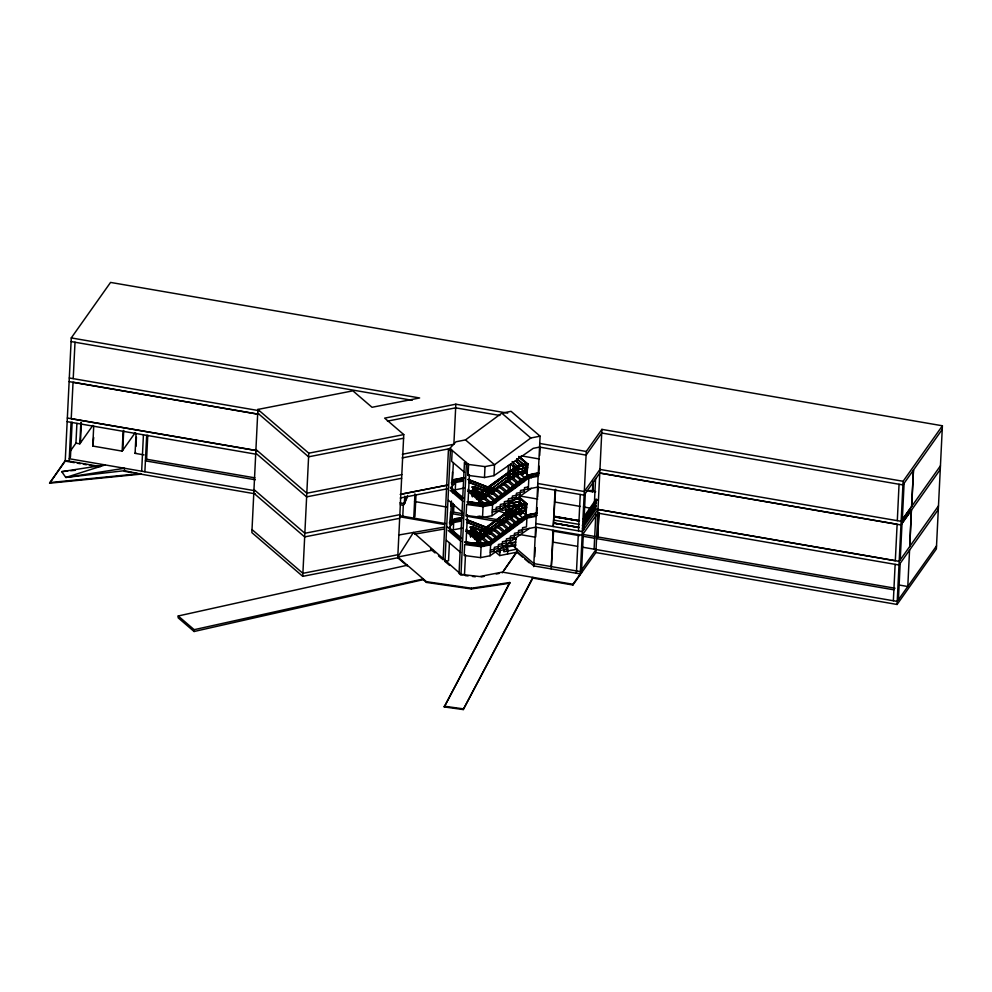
<?xml version="1.0" encoding="UTF-8"?>
<svg xmlns="http://www.w3.org/2000/svg" width="992" height="992" viewBox="0 0 992 992"><rect width="100%" height="100%" fill="white"/><g stroke="black" fill="none" stroke-linecap="round" stroke-linejoin="round"><path stroke-width="1.49" d="M124.409 470.692L124.533 468.261L65.794 477.462L105.14 464.926L61.727 471.646L65.794 477.462L124.409 470.692L140.864 474.139L49.6 483.203L65.274 460.499L100.539 466.575M49.6 483.203L65.236 461.106L71.263 337.925L110.558 282.422L942.4 425.779L936.374 548.948L897.078 604.463L595.882 552.556L572.917 585.007L532.84 578.1L463.252 709.578L444.242 706.924L509.752 582.515L471.386 588.219L426.461 581.684L397.78 557.033L413.453 532.444L460.995 574.368L479.644 576.55L502.274 572.099L572.954 584.276L580.283 573.922L533.746 565.899L516.882 551.465L502.237 572.83M69.142 461.168L71.052 422.332M73.222 378.584L75.008 342.178M72.143 422.195L70.444 457.089L69.266 458.738L254.758 490.705M69.973 451.596L75.95 443.164L76.905 423.435M75.95 443.164L79.819 443.821L80.873 422.369M80.414 443.002L81.381 423.076M135.197 432.71L122.152 451.124L92.752 446.053L93.719 426.126M93.707 437.559L92.752 446.053M122.152 451.124L123.132 431.198M122.748 450.294L123.715 430.367M144.051 454.894L135.086 453.356L136.065 433.417M135.966 446.388L136.425 437.187M141.658 471.212L143.431 434.806M144.882 471.77L146.667 435.364M255.291 479.781L145.427 460.846L146.593 459.197L147.771 435.203M407.328 565.229L178.225 615.982L178.138 617.805L194.085 631.507L423.237 579.663L426.424 582.403L471.349 588.95L509.714 583.234L509.752 582.515M194.085 631.507L194.172 629.684L178.225 615.982M71.263 337.925L419.641 397.966L372.025 407.29L352.892 390.848L257.883 409.436L251.869 532.617L302.746 576.352L397.742 557.764L407.29 565.961M302.746 576.352L308.772 453.183L257.883 409.436M397.742 557.764L403.769 434.583L384.648 418.14L455.836 404.203L507.73 413.143M402.777 516.212L403.31 505.288L407.551 495.442M414.954 493.842L413.763 518.109L414.941 516.448L415.983 495.219M423.237 579.663L423.274 578.944L194.172 629.684M426.424 582.403L426.461 581.684M443.064 559.786L448.471 449.116L450.256 448.756M449.661 565.44L444.974 561.435L450.393 450.752L448.471 449.116M450.033 522.834L450.554 512.207M450.852 506.143L451 503.105M451.918 484.294L452.501 472.105M455.836 404.203L453.877 444.255L402.33 454.274M449.438 542.587L448.545 560.728L444.974 561.435M451.472 501.022L450.046 530.15L460.586 539.164M453.356 462.508L452.005 490.098L462.545 499.112M452.03 521.953L452.947 503.266M451.41 483.005L454.448 479.52L463.847 477.673M449.463 522.809L453.108 519.833L450.194 523.193M452.154 483.141L455.068 479.793L464.206 477.995M453.976 504.606L453.567 512.157L462.694 513.67M451.472 531.824L453.319 529.84L453.679 522.561L461.069 521.11M452.501 492.764L455.278 489.8L455.638 482.509L463.028 481.058M464.442 462.78L459.036 573.45L460.958 575.1L466.364 464.417L464.442 462.78L466.228 462.421M462.247 518.035L452.488 519.82L453.096 520.081C474.585 517.303 452.302 515.728 449.45 523.057M601.772 432.958L586.098 455.117L539.561 447.094L533.262 448.334L493.991 475.652L484.48 477.524L468.063 475.379L468.15 464.07L466.364 464.417M468.063 475.379L468.596 464.454L449.81 448.384L455.985 441.775L465.496 439.902L501.778 413.168L511.066 411.333L540.094 436.17L533.708 566.63M465.037 542.227L480.5 543.653L490.011 541.781L526.293 515.046L536.734 513.211L526.764 515.704L490.482 542.438L480.971 544.31L465.037 542.227L465.57 541.694M465.484 554.739L464.516 574.393L462.148 574.864M467.443 514.687L466.017 543.814L480.785 545.749L489.651 544.013L525.934 517.266L536.759 515.431L537.131 507.768M517.849 498.058C518.642 499.472 517.08 497.029 519.882 497.662L527.248 504.209L515.939 506.441L479.657 533.175L477.623 533.572L470.258 527.025L472.291 526.628L490.879 533.832M519.982 457.176L528.116 464.38L517.898 466.389L481.616 493.136L479.57 493.532L472.204 486.973L474.25 486.576L492.838 493.78M472.75 487.32L472.378 496.868L472.849 487.394M470.605 536.87L470.964 527.322L470.506 536.796M471.622 527.26L478.045 532.754L479.186 532.518L515.468 505.784L525.884 503.738L515.456 506.032L479.173 532.766L478.032 532.989L471.609 527.508L472.762 527.037L472.291 526.628M463.252 709.578L532.878 577.369L532.84 578.1M471.349 588.95L471.386 588.219M477.115 540.962L477.214 538.929L466.004 529.356M479.074 500.91L479.173 498.889L467.976 489.304M477.313 542.81L477.685 533.262M479.272 502.758L479.644 493.21M478.094 541.706L478.194 539.685L484.914 545.426M480.054 501.654L480.153 499.633L486.874 505.387M482.459 503.614L467.53 501.654L482.447 503.849L491.97 501.741L528.252 475.007L538.693 473.172L528.724 475.652L492.441 502.386L482.93 504.271L467.009 501.927L482.93 504.023L492.454 502.15L528.736 475.416L538.693 473.172M480.971 544.31C499.41 543.74 515.121 513.509 536.722 513.459M481.095 546.704L464.678 544.546L464.144 555.47L480.562 557.628L481.095 546.704L490.618 544.831L526.901 518.097L536.176 516.262L536.759 515.431M483.054 506.652L466.637 504.494L466.104 515.418L482.521 517.576L483.054 506.652L492.565 504.779L528.86 478.045L538.135 476.222L537.168 475.391L527.893 477.226L491.61 503.961L482.744 505.709L467.976 503.762L469.402 474.635L467.616 474.994M484.48 477.524L485.014 466.612L494.524 464.74L530.819 437.993L540.094 436.17M492.863 541.855L486.142 536.102L482.211 536.883L482.112 538.904L477.462 539.896L470.468 533.919L472.254 533.423L470.654 533.634L477.648 539.623M490.792 504.606L484.071 498.864L484.17 496.831L488.101 496.062L495.938 502.77M486.142 536.102L486.241 534.08L490.16 533.312L496.88 539.053M488.101 496.062L488.2 494.028L492.119 493.26L498.84 499.013M490.16 533.312L490.259 531.278L494.19 530.509L500.91 536.263M492.119 493.26L492.218 491.238L496.149 490.457L502.87 496.211M480.562 557.628L490.073 555.756L490.618 544.831L489.651 544.013M482.521 517.576L492.032 515.704L492.565 504.779L491.61 503.961M493.991 475.652L494.524 464.74L465.496 439.902M494.19 530.509L494.289 528.476L498.207 527.707L504.928 533.46M496.149 490.457L496.248 488.436L500.166 487.655L506.887 493.408M498.207 527.707L498.306 525.686L502.237 524.904L508.958 530.658M500.166 487.655L500.266 485.634L504.196 484.865L510.917 490.606M522.462 557.008L516.844 552.197L499.72 555.57L500.067 548.489L503.986 547.708L503.787 551.763L516.993 549.159L516.844 552.197L503.961 570.4M502.237 524.904L502.336 522.883L506.255 522.114L512.976 527.856M504.196 484.865L504.296 482.831L508.214 482.062L514.935 487.816M505.635 522.276L506.081 513.087M507.594 482.236L508.412 465.372M506.255 522.114L506.354 520.081L510.285 519.312L517.006 525.066M508.214 482.062L508.313 480.041L512.244 479.26L518.965 485.014M507.718 519.548L508.028 513.422M509.603 481.033L510.434 464.169M506.515 549.766L506.986 543.666L506.924 546.902M508.561 509.801L508.946 503.626L508.747 509.776M507.569 554.02L507.817 548.96L504.457 546.084M521.122 514.774L518.766 512.752L509.491 514.588L509.776 508.921L505.288 505.089M510.285 519.312L510.384 517.278L514.302 516.51L521.023 522.263M512.244 479.26L512.343 477.239L516.262 476.458L521.866 481.256M510.706 517.985L510.93 513.434M512.666 477.946L513.335 464.293M511.81 517.849L512.033 513.298M513.769 477.797L514.364 465.67M512.306 516.807L512.455 513.744M514.178 478.293L514.786 466.029M512.889 515.989L513.038 512.914M514.922 474.399L515.294 466.736M514.302 516.51L514.377 514.972L523.652 513.137M516.262 476.458L516.336 474.92L525.611 473.097M515.456 506.032L479.669 532.94L477.623 533.336M515.642 515.666L515.828 506.156L527.26 503.973M517.898 466.389L517.427 465.744L527.025 463.847L517.415 465.98L479.992 492.95L517.427 465.744L518.06 466.153L517.601 475.627L517.787 466.116L528.128 464.132M517.415 475.664L517.96 466.079M515.245 548.055L515.89 538.544M516.361 538.768L515.89 538.11L516.361 538.768L512.38 539.549M518.766 512.752L518.952 509.119M519.064 507.644L519.709 498.133L519.337 507.681M519.163 507.718L519.709 498.133M527.248 504.209L519.882 497.662M518.94 456.94L527.694 464.256L527.062 473.767L527.422 464.219M527.062 473.767L527.608 464.182M526.702 504.122L526.058 513.62L526.516 504.159M526.281 515.294L536.052 513.633M526.764 515.704L490.494 542.19L480.984 544.075L465.05 541.979M528.327 488.969L528.86 478.045L527.893 477.226M482.447 503.849C504.779 502.857 515.666 474.573 537.528 473.172M536.424 513.868L536.734 513.211M534.738 556.698L535.184 547.596M535.705 536.982L536.151 527.88M537.664 497.042L538.185 486.316L537.602 487.134L520.478 490.445L520.279 494.487L512.43 496.037L512.232 500.092L504.382 501.642L504.184 505.697L496.335 507.234L496.136 511.289L492.218 512.058M539.164 466.19L538.718 475.391L537.168 475.391M539.698 455.464L540.144 446.264M551.192 568.912L553.09 530.199M578.882 527.608L553.685 523.032L578.944 527.533M553.834 520.118L579.092 524.371M553.883 516.882L554.181 516.224L579.378 520.812L553.883 516.882L554.181 516.224M553.734 523.181L578.956 527.285M553.598 530.881L551.316 566.606M572.917 585.007L572.954 584.276M576.402 573.252L578.299 534.539M578.472 530.894L580.258 494.487M579.08 521.222L579.39 520.564M580.246 574.653L586.272 451.472L601.908 429.375L903.104 481.281L942.4 425.779M581.424 572.992L583.346 533.547M583.532 529.914L585.305 493.508M586.371 490.742L592.398 491.772L592.918 481.046M593.08 482.236L592.633 491.437L595.436 491.92M593.092 485.088L592.794 491.214L595.609 491.697M592.398 491.772L593.278 484.815M594.121 508.809L595.597 478.466M596.043 499.348L596.998 499.757L596.043 499.348L584.114 516.423M596.118 505.97L582.502 525.202M596.254 503.056L583.482 521.333M594.096 549.184L595.808 514.278M595.882 552.556L601.908 429.375M598.87 513.013L597.705 536.994L596.564 538.594L893.891 589.831M598.92 512.951L597.742 536.945L895.02 588.231M893.358 600.755L895.131 564.349M537.602 487.134L584.139 495.157L599.813 473.01L897.128 524.247L895.317 560.716L598.027 509.417L582.354 531.563L535.816 523.54M897.314 520.614L899.05 484.257M897.078 604.463L903.104 481.281M898.405 599.776L900.178 563.369M911.4 510.037L909.751 546.468L911.4 510.037L902.013 523.292L900.228 559.699M911.574 506.391L913.483 470.01L911.71 506.416L902.323 519.672L904.096 483.265M909.565 550.114L907.792 586.52L898.69 584.945M400.26 504.767L403.31 505.288L404.451 503.688L404.823 496.186L404.488 503.638L399.863 502.907M404.451 503.688L407.476 496.657M444.242 706.924L509.714 583.234M79.819 443.821L92.851 425.407M135.086 453.356L135.668 452.526M453.604 512.108L452.439 513.757L463.041 515.592M599.986 469.365L584.313 491.524L537.776 483.501M509.144 542.45L533.857 563.592L534.44 562.762M583.395 518.754L597.01 499.509M583.383 518.99L596.998 499.757M583.668 521.358L596.452 503.093M582.49 525.45L596.304 505.994M582.676 525.475L596.291 506.242M582.44 528.376L596.056 509.144M596.031 549.518L580.394 571.615L533.857 563.592M942.226 429.412L902.931 484.927L601.735 433.02M940.441 465.818L901.145 521.333L599.949 469.427M940.267 469.464L900.972 524.979L599.776 473.072M938.482 505.87L899.186 561.385L583.457 506.962M938.308 509.516L899.012 565.018L597.816 513.112L582.18 535.209L535.643 527.186L518.518 530.484L518.32 534.539L510.471 536.089L510.272 540.144L502.423 541.682L502.225 545.736L494.376 547.286L494.177 551.341L490.259 552.11M936.522 545.922L897.227 601.425L582.044 547.113M451.422 482.769L454.448 479.52M452.154 482.906L455.068 479.793M451.968 484.022L454.026 481.827L463.537 479.942M451.93 486.477L455.638 482.509M450.207 522.958L453.108 519.833M450.008 524.074L452.067 521.866L461.578 519.994M449.971 526.529L453.679 522.561M481.145 496.521L517.427 469.786L527.521 467.902L516.82 458.936M515.53 460.61L527.372 470.816L517.39 472.787L481.008 499.435L517.303 472.452L527.298 470.493L515.766 460.635M486.688 536.3L472.291 530.67L470.605 531.005L477.598 536.982L479.285 536.66L515.567 509.913L526.516 507.755L519.362 501.568L508.586 503.688L519.634 501.617L526.529 507.52L515.48 509.59L479.297 536.412L477.611 536.746M515.58 509.677L479.186 536.573L477.685 536.87L470.617 530.757L472.304 530.435L486.7 536.052M505.585 505.498L508.536 506.689L519.399 504.444L526.219 510.471L515.344 512.504L479.148 539.326L477.375 539.574M479.136 539.561L515.344 512.504M492.032 515.704L531.303 488.374M490.073 555.756L529.344 528.426M450.393 450.752L452.178 450.405L451.645 461.33L464.529 472.341M454.448 479.768L463.834 477.921M455.055 480.029L464.194 478.231M527.211 470.605L517.39 472.787M455.278 489.8L464.144 488.052M472.204 487.221L474.238 486.824L491.883 493.644M491.883 493.88L473.568 487.456L474.722 486.985L474.25 486.576M469.179 491.077L471.795 490.556L481.876 499.187M488.659 496.012L474.263 490.383L472.576 490.718L479.756 496.657M474.35 490.47L472.564 490.953L479.558 496.942L481.244 496.608M472.849 491.003L474.25 490.618L488.647 496.248M472.428 493.867L474.201 493.619L484.208 497.5M476.83 493.582L479.446 493.061L485.051 497.86M480.649 494.834L483.265 494.314L486.626 497.19M528.426 486.861L524.495 487.642L524.297 491.697L516.46 493.235L516.262 497.29L508.412 498.84L508.214 502.894L500.365 504.432L500.166 508.487L492.317 510.037M479.483 496.608L481.256 496.36L517.44 469.551L527.533 467.654L516.832 458.688M484.48 496.087L487.097 495.578M476.557 499.398L479.173 498.889M479.434 499.608L481.108 499.274L479.508 499.484L472.614 493.594M484.071 498.864L479.421 499.844L472.539 493.706L474.213 493.371L485.559 497.736M515.183 498.827L519.87 497.897M515.679 498.988L519.808 498.22M513.013 499.757L519.461 498.492M519.523 501.778L508.673 504.023M504.147 505.188L508.437 506.85L519.386 504.692L526.38 510.669L515.431 512.827M504.234 505.263L508.524 506.924L519.3 504.804M509.776 508.921L501.927 510.458L502.026 508.437L505.945 507.668L505.746 511.711L526.244 507.718L519.448 501.89M453.319 529.84L462.185 528.104M470.245 527.273L472.279 526.864L490.866 534.08M471.609 527.508L489.924 533.932M467.22 531.117L469.836 530.608L481.033 540.194M471.039 532.369L473.655 531.861L488.833 544.658M470.741 533.956L472.242 533.671L482.261 537.552M474.87 533.634L477.487 533.113M478.69 534.886L481.306 534.366L484.666 537.242M482.521 536.139L485.138 535.618M474.598 539.45L477.214 538.929M397.78 557.033L432.686 550.151M512.393 539.301L516.373 538.52M515.629 542.314L506.714 544.062M490.358 550.089L498.207 548.539L498.406 544.484L506.255 542.934L506.453 538.879L514.302 537.342L514.501 533.287L522.35 531.737L522.548 527.682L526.467 526.913L526.901 518.097L525.934 517.266M515.493 545.216L506.565 546.976L503.713 545.873M499.968 550.51L507.817 548.96M481.108 576.984L484.133 576.389M496.198 574.008L499.224 573.426M387.438 421.129L455.663 407.848L499.918 415.474M308.772 453.183L403.769 434.583M403.595 438.228L308.586 456.816L257.709 413.081M402.107 457.92L450.666 448.483M401.81 474.635L306.813 493.222L255.936 449.488M401.636 478.268L306.627 496.868L255.75 453.133M400.371 494.326L447.355 485.125L400.421 494.376M400.247 498.021L447.194 488.833M399.85 514.674L304.854 533.274L253.977 489.54M399.677 518.32L304.668 536.908L253.791 493.173M397.891 554.726L302.895 573.326L252.018 529.579M398.623 535.023L444.466 527.062M414.842 534.13L444.366 528.996M61.727 471.646L67.704 471.051M70.68 470.754L75.169 470.307M49.625 482.596L140.889 473.531M537.515 473.42L538.681 473.407M465.26 575.608L468.125 575.943M472.428 576.439L475.304 576.774M468.596 464.454L485.014 466.612M479.26 516.237L482.211 516.621M444.28 706.205L463.289 708.846M71.089 341.57L412.188 400.297M539.735 443.449L586.272 451.472M69.304 377.977L259.148 410.688M521.259 455.861L539.14 458.949M69.13 381.622L258.974 414.334L73.048 382.23L71.226 418.698L255.713 450.418M590.104 490.457L592.98 490.953M487.63 490.395L493.582 491.412M67.344 418.029L257.188 450.74M487.022 490.346L494.648 491.66M519.473 495.938L537.751 499.088M554.503 501.977L580.407 506.441M67.171 421.662L256.494 454.286M554.168 516.472L579.378 520.812M553.896 516.634L579.092 520.986M414.532 501.506L446.288 506.986M146.556 459.246L254.944 477.859M477.809 516.336L506.627 521.246M582.205 534.328L595.808 536.61M466.066 516.113L505.461 522.896M552.432 530.993L579.564 535.668M582.577 536.188L594.63 538.259M519.932 534.552L534.7 537.094M399.726 515.691L445.433 523.565M488.262 530.943L491.288 531.464M553.412 542.178L577.518 546.332M400.024 516.844L444.23 524.458M65.236 461.106L74.313 462.669M77.339 463.19L80.364 463.71M83.39 464.231L86.416 464.752M89.441 465.273L92.467 465.794M95.492 466.314L98.518 466.835M124.223 471.274L131.787 472.576M134.813 473.097L255.155 493.83M497.724 510.731L509.491 514.588M496.967 551.168L499.881 552.122M468.137 479.347L496.744 490.432M468.125 479.582L497.104 490.742M468.484 479.892L497.091 490.99M469.266 482.162L493.582 491.598M468.794 482.434L493.111 491.858M484.121 497.414L474.201 493.619M466.178 519.386L494.785 530.484M466.166 519.634L495.144 530.794M466.525 519.944L495.132 531.042M467.306 522.214L491.623 531.638M466.835 522.474L491.152 531.91M472.155 533.336L482.174 537.218L472.242 533.671M503.626 545.538C509.28 549.122 526.182 541.731 506.49 546.654L503.614 545.786M515.542 541.979L506.9 543.79M501.778 413.168L530.819 437.993M518.804 456.419L528.116 464.38M518.928 457.188L527.484 464.504M515.518 460.858L527.099 470.766M512.12 461.553L531.216 477.884M510.818 464.231L523.181 474.808M520.267 474.151L525.859 478.938M516.336 474.92L524.185 481.628M512.343 477.239L520.18 483.947M508.313 480.041L516.162 486.737M504.296 482.831L512.132 489.54M519.473 498.244L525.872 503.973M535.209 515.443L536.176 516.262M500.266 485.634L508.115 492.342M496.248 488.436L504.085 495.144M509.987 501.456L528.141 516.981M492.218 491.238L500.067 497.947M518.308 514.191L523.9 518.99M514.377 514.972L522.226 521.68M488.2 494.028L496.037 500.737M510.384 517.278L518.221 523.987M484.17 496.831L492.02 503.539M472.204 486.973L479.582 493.284L481.628 492.888L517.886 466.19M475.614 491.809L484.58 499.472M506.354 520.081L514.203 526.789M467.505 490.928L484.53 505.486M502.336 522.883L510.173 529.592M498.306 525.686L506.156 532.394M451.534 487.977L462.954 497.748M450.38 487.233L462.942 497.984M450.728 488.002L462.359 497.947M450.715 488.238L462.346 498.195M450.194 490.432L463.115 501.481M494.289 528.476L502.126 535.184M524.718 558.93L529.207 562.774M490.259 531.278L498.108 537.986M448.496 500.352L462.582 512.405M486.241 534.08L494.078 540.789M482.211 536.883L491.176 544.546M470.258 527.025L483.092 537.9M472.304 530.435L470.902 530.807L477.698 536.622M494.19 550.845L499.72 555.57M470.58 533.758L477.549 539.784M465.546 530.968L483.699 546.493M449.574 528.017L460.995 537.788M449.562 528.265L460.982 538.036M447.603 527.05L460.387 538.234M448.235 530.484L461.156 541.533M446.536 540.404L460.623 552.457M430.491 549.047L435.066 552.953M438.489 555.88L441.911 558.806M473.097 486.799L480.463 493.359L473.097 486.799M481.145 492.478L481.616 493.136L481.145 492.478M490.011 541.781L490.482 542.438L490.011 541.781M555.049 490.147L553.263 526.554L555.632 489.316L555.049 490.147"/></g></svg>
